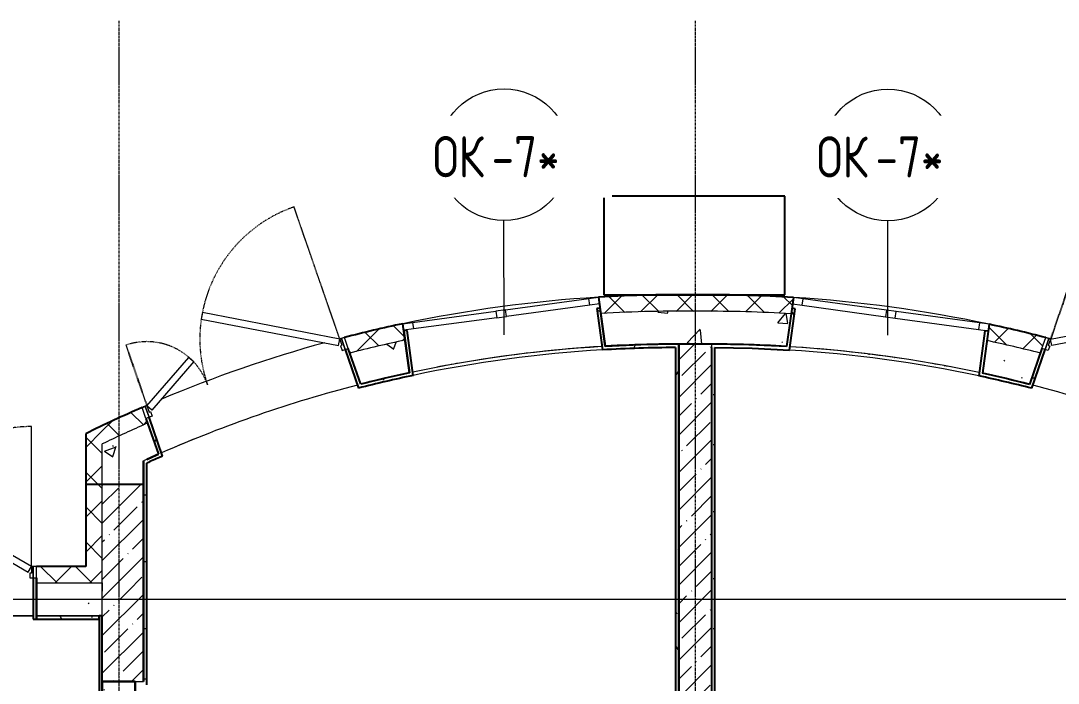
# Model space of a CAD drawing. Header units: millimetres. Extents: x -11854 to 4360091, y -19344 to 4989148.
# Drawn here: x 85107 to 91408, y 22207 to 26234 of the extents above; entities that cross this region are included whole.
import ezdxf

# ---------------------------------------------------------------- set-up
doc = ezdxf.new("R2010")
doc.units = ezdxf.units.MM
doc.linetypes.add('Линия сетки', pattern=[22.225, 12.7, -3.175, 3.175, -3.175])
doc.linetypes.add('Штрих', pattern=[6.35, 3.175, -3.175])
for name, color, linetype, lineweight in [('A-DOOR', 254, 'Continuous', 9), ('A-DOOR-FRAM', 254, 'Continuous', 18), ('A-FLOR', 254, 'Continuous', 9), ('A-GLAZ', 254, 'Continuous', 9), ('A-GLAZ-IDEN', 254, 'Continuous', 9), ('A-WALL', 254, 'Continuous', 9), ('S-GRID', 254, 'Continuous', 9)]:
    doc.layers.add(name, color=color, linetype=linetype, lineweight=lineweight)
doc.styles.add('ISOCPEUR_2', font='isocpeur.ttf', dxfattribs={"width": 0.8, "height": 250})
pattern_1 = [(50, (542041.7, 20914.14), (728.7365, -63.7558), [76.2, -838.2]), (355, (542041.7, 20914.14), (-140.9716, 764.2276), [60.96, -670.56]), (100.451, (542102.4, 20908.8), (587.77, 700.4668), [64.76, -712.36]), (46.184, (542041.7, 21117.3), (1084.3162, -168.171), [114.3, -1257.3]), (96.636, (542132, 21103.3), (949.61, 989.7098), [97.14, -1068.54]), (351.184, (542041.7, 21117.3), (949.6206, 989.7012), [91.44, -1005.84]), (21, (542143.3, 21066.54), (606.4579, -409.0606), [76.2, -838.2]), (326, (542143.3, 21066.54), (247.2083, 736.7529), [60.96, -670.56]), (71.451, (542193.8, 21032.46), (853.6683, 327.6855), [64.76, -712.36]), (37.5, (542041.67, 20914.14), (12.3547, 338.22012), [6.706, -655.726, 6.706, -674.014, -673.1]), (37.5, (542041.67, 20914.14), (12.3547, 338.22012), [-1343.152, 6.706, -666.394]), (7.5, (542041.67, 20914.14), (267.27887, 400.72213), [6.706, -381.406, 6.706, -640.486, -256.54]), (7.5, (542041.67, 20914.14), (267.27887, 400.72213), [-1035.304, 6.706, -249.834]), (327.5, (541815.1, 20914.14), (542.36333, -22.91534), [6.706, -247.294, 6.706, -785.774, -1051.56]), (327.5, (541815.1, 20914.14), (542.36333, -22.91534), [-1046.48, 6.706, -1044.854]), (317.5, (541713.5, 20914.14), (592.51696, 101.7071), [6.706, -323.494, 6.706, -519.582, -746.76]), (317.5, (541713.5, 20914.14), (592.51696, 101.7071), [-856.488, 6.706, -740.054])]
pattern_2 = [(45, (542041.67, 20914.14), (-106.066017, 106.066017), []), (135, (542041.67, 20914.14), (-106.066017, -106.066017), [])]
pattern_3 = [(45, (542041.67, 20914.14), (-114.04925, 114.04925), []), (45, (542155.72, 20914.14), (-114.04925, 114.04925), [201.613, -40.323, 3.353, -36.97])]
pattern_4 = [(0, (542041.67, 20914.14), (406.4, 101.6), [33.528, -271.272, 33.528, -271.272, -1625.6]), (0, (542041.67, 20914.14), (406.4, 101.6), [-609.6, 33.528, -576.072, 33.528, -271.272, -711.2]), (0, (542041.67, 20914.14), (406.4, 101.6), [-1524, 33.528, -169.672, 33.528, -474.472]), (120, (542194.07, 20964.94), (-291.18818, 301.152724), [33.528, -271.272, 33.528, -1896.872]), (120, (542194.07, 20964.94), (-291.18818, 301.152724), [-338.328, -271.272, 33.528, -576.072, -1016]), (120, (542194.07, 20964.94), (-291.18818, 301.152724), [-1219.2, 33.528, -271.272, 33.528, -677.672]), (120, (542194.07, 20964.94), (-291.18818, 301.152724), [-1557.528, -169.672, 33.528, -474.472]), (240, (542244.87, 21168.14), (-115.21182, -402.752724), [33.528, -271.272, 33.528, -1896.872]), (240, (542244.87, 21168.14), (-115.21182, -402.752724), [-338.328, -271.272, 33.528, -576.072, -1016]), (240, (542244.87, 21168.14), (-115.21182, -402.752724), [-1219.2, 33.528, -271.272, 33.528, -677.672]), (240, (542244.87, 21168.14), (-115.21182, -402.752724), [-1557.528, -169.672, 33.528, -474.472])]

# ---------------------------------------------------------------- blocks, each defined once
blk = doc.blocks.new('Дверь_Двупольная_внутренняя ПВХ профиль - Дверной блок наружный металлический остекленный ДНМО 24х13 Л-6073768-1А')
at = {"layer": 'A-DOOR', "linetype": 'Штрих'}
for p, q in [((618, 1000), (618, 150)), ((-618, 540), (-618, 150))]:
    blk.add_line(p, q, dxfattribs=at)
at = {"layer": 'A-DOOR'}
for p, q in [((620, 1000), (618, 1000)), ((-620, 540), (-618, 540)), ((-650, 150), (-630, 150)), ((-650, 80), (-650, 150)), ((-630, 150), (-630, 80)), ((-618, 150), (-620, 150)), ((618, 150), (620, 150)), ((650, 150), (630, 150)), ((630, 150), (630, 80)), ((650, 80), (650, 150)), ((-630, 80), (-650, 80)), ((630, 80), (650, 80))]:
    blk.add_line(p, q, dxfattribs=at)
at = {"layer": 'A-DOOR', "linetype": 'Штрих', "lineweight": 18}
for p, q in [((620, 150), (620, 1000)), ((-620, 150), (-620, 540))]:
    blk.add_line(p, q, dxfattribs=at)
at = {"layer": 'A-DOOR', "lineweight": 18}
for p, q in [((-116.1, 575), (-136.1, 540.4)), ((620, 150), (-116.1, 575)), ((-136.1, 540.4), (600, 115.4)), ((-620, 150), (-282.3, 345)), ((-282.3, 345), (-262.3, 310.4)), ((-262.3, 310.4), (-600, 115.4)), ((-600, 115.4), (-620, 150)), ((600, 115.4), (620, 150))]:
    blk.add_line(p, q, dxfattribs=at)
at = {"layer": 'A-DOOR', "linetype": 'Штрих'}
for centre, radius, start, end in [((620, 150), 850, 90, 180), ((-620, 150), 390, 360, 90)]:
    blk.add_arc(centre, radius, start, end, dxfattribs=at)
at = {"layer": 'A-DOOR-FRAM'}
for p, q in [((-630, 150), (-620, 150)), ((-630, 80), (-630, 150)), ((-620, 150), (-620, 110)), ((630, 150), (620, 150)), ((620, 150), (620, 110)), ((630, 80), (630, 150)), ((-610, 80), (-630, 80)), ((-620, 110), (-610, 110)), ((-610, 110), (-610, 80)), ((620, 110), (610, 110)), ((610, 110), (610, 80)), ((610, 80), (630, 80))]:
    blk.add_line(p, q, dxfattribs=at)
blk = doc.blocks.new('Окно 1800х800 - ОК 1200Х1800_ОК-3_1 _ВНУТРЕННИЕ ОКНА_ EI 31-7437621-1А')
at = {"layer": 'A-GLAZ', "lineweight": 18}
for p, q in [((-415, 150), (-475, 150)), ((-415, 110), (-415, 150)), ((725, 150), (665, 150)), ((665, 150), (665, 110)), ((-475, 110), (-415, 110)), ((665, 110), (725, 110))]:
    blk.add_line(p, q, dxfattribs=at)
at = {"layer": 'A-GLAZ'}
for p, q in [((-415, 110), (-415, 150)), ((95, 150), (-415, 150)), ((155, 150), (95, 150)), ((95, 150), (95, 110)), ((665, 150), (155, 150)), ((155, 110), (155, 150)), ((665, 150), (665, 110)), ((-415, 110), (95, 110)), ((95, 110), (155, 110)), ((155, 110), (665, 110))]:
    blk.add_line(p, q, dxfattribs=at)
blk = doc.blocks.new('Окно 1800х800 - ОК 1200Х1800_ОК-3_1 _ВНУТРЕННИЕ ОКНА_ EI 31-7437646-1А')
at = {"layer": 'A-GLAZ', "lineweight": 18}
for p, q in [((-475, -110), (-415, -110)), ((-415, -110), (-415, -150)), ((665, -110), (725, -110)), ((665, -150), (665, -110)), ((-415, -150), (-475, -150)), ((725, -150), (665, -150))]:
    blk.add_line(p, q, dxfattribs=at)
at = {"layer": 'A-GLAZ'}
for p, q in [((-415, -110), (-415, -150)), ((-415, -110), (95, -110)), ((155, -110), (95, -110)), ((95, -110), (95, -150)), ((155, -110), (665, -110)), ((155, -150), (155, -110)), ((665, -150), (665, -110)), ((95, -150), (-415, -150)), ((95, -150), (155, -150)), ((665, -150), (155, -150))]:
    blk.add_line(p, q, dxfattribs=at)
blk = doc.blocks.new('Марка окна - Марка окна-2857-1А')
at = {"layer": 'A-GLAZ-IDEN'}
blk.add_circle((0, 0), 4.001, dxfattribs=at)

msp = doc.modelspace()

# ---------------------------------------------------------------- hatches: boundary and pattern name
at = {"layer": 'A-WALL'}
h = msp.add_hatch(dxfattribs=at)
h.set_pattern_fill('FP_5', color=8, style=0, pattern_type=2)
h.set_pattern_definition(pattern_2)
h.paths.add_polyline_path([(85602.6, 23661.5), (85727.1, 23720.7), (85877.7, 23788.8), (85844.9, 23883.5), (85727.1, 23830.8), (85602.6, 23772.5)])
h.paths.add_polyline_path([(87106.1, 24214.1), (87273, 24255.3), (87440.8, 24292.8), (87427.3, 24392.2), (87249.8, 24352.5), (87073.3, 24308.9), (87096.2, 24242.8)])
h.paths.add_polyline_path([(88629.9, 24454.1), (88932.2, 24466.6), (89234.7, 24467.7), (89235.1, 24567.7), (88925.6, 24566.5), (88616.4, 24553.5)])
h = msp.add_hatch(dxfattribs=at)
h.set_pattern_fill('FP_5', color=8, style=0, pattern_type=2)
h.set_pattern_definition(pattern_2)
h.paths.add_polyline_path([(92802.6, 23661.6), (92802.6, 23772.6), (92678, 23830.7), (92560.3, 23883.3), (92527.5, 23788.6), (92560.3, 23774), (92678.1, 23720.6)])
h.paths.add_polyline_path([(91298.9, 24213.5), (91331.7, 24308.3), (91160.2, 24350.6), (90987.9, 24389.3), (90974.3, 24289.9), (91137, 24253.4)])
h.paths.add_polyline_path([(89785.3, 24452.7), (89799, 24552.1), (89517.2, 24564.8), (89235.1, 24567.7), (89234.7, 24467.7), (89510.1, 24464.9), (89655.6, 24458.5)])
h = msp.add_hatch(dxfattribs=at)
h.set_pattern_fill('FP_2', color=8, style=0, pattern_type=2)
h.set_pattern_definition(pattern_1)
h.paths.add_polyline_path([(85852.6, 23558.3), (85943.4, 23599.1), (85877.7, 23788.8), (85852.6, 23777.7), (85852.6, 23622.2)])
h.paths.add_polyline_path([(87171.8, 24024.5), (87319.4, 24060.7), (87467.7, 24094.1), (87440.8, 24292.8), (87273, 24255.3), (87106.1, 24214.1), (87138.8, 24119.9)])
h.paths.add_polyline_path([(88656.9, 24255.4), (88945.2, 24266.9), (89233.9, 24267.7), (89234.7, 24467.7), (88932.2, 24466.6), (88629.9, 24454.1)])
h = msp.add_hatch(dxfattribs=at)
h.set_pattern_fill('FP_3', color=8, style=0, pattern_type=2)
h.set_pattern_definition(pattern_4)
h.paths.add_polyline_path([(88636.9, 24253.5), (88657, 24254.6), (88625.3, 24487.9), (88605.5, 24485.2)])
h = msp.add_hatch(dxfattribs=at)
h.set_pattern_fill('FP_2', color=8, style=0, pattern_type=2)
h.set_pattern_definition(pattern_1)
h.paths.add_polyline_path([(92552.6, 23558.2), (92552.6, 23777.5), (92527.5, 23788.6), (92462, 23598.9), (92511.3, 23576.9)])
h.paths.add_polyline_path([(91233.3, 24023.8), (91298.9, 24213.5), (91137, 24253.4), (90974.3, 24289.9), (90947, 24091.2), (91090.5, 24058.9)])
h.paths.add_polyline_path([(89758.1, 24254), (89785.3, 24452.7), (89510.1, 24464.9), (89234.7, 24467.7), (89233.9, 24267.7), (89496.1, 24265.2), (89655.6, 24258.4)])
h = msp.add_hatch(dxfattribs=at)
h.set_pattern_fill('FP_3', color=8, style=0, pattern_type=2)
h.set_pattern_definition(pattern_4)
h.paths.add_polyline_path([(89778.1, 24252.5), (89809.8, 24483.8), (89790, 24486.6), (89758.1, 24253.7), (89768.1, 24253.1)])
h = msp.add_hatch(dxfattribs=at)
h.set_pattern_fill('FP_3', color=8, style=0, pattern_type=2)
h.set_pattern_definition(pattern_4)
h.paths.add_polyline_path([(85872.6, 23545.4), (85949.9, 23580.2), (85943.3, 23599.2), (85872.6, 23567.4)])
h.paths.add_polyline_path([(87158.9, 24000.6), (87324.1, 24041.3), (87490.1, 24078.4), (87487.4, 24098.3), (87467.7, 24094.1), (87319.4, 24060.8), (87152.3, 24019.6)])
h.paths.add_polyline_path([(88639.6, 24233.6), (88861, 24243.7), (89082.6, 24247.4), (89082.6, 24267.4), (88869.7, 24263.9), (88636.9, 24253.5)])
h = msp.add_hatch(dxfattribs=at)
h.set_pattern_fill('FP_3', color=8, style=0, pattern_type=2)
h.set_pattern_definition(pattern_4)
h.paths.add_polyline_path([(89082.6, 16887.4), (89102.6, 16887.4), (89102.6, 24267.5), (89082.6, 24267.4), (89082.6, 16903.8)])
h = msp.add_hatch(dxfattribs=at)
h.set_pattern_fill('FP_1', color=8, style=0, pattern_type=2)
h.set_pattern_definition(pattern_3)
h.paths.add_polyline_path([(89302.6, 22017.4), (89302.6, 24267.4), (89102.6, 24267.4), (89102.6, 22017.4), (89222.6, 22017.4)])
h = msp.add_hatch(dxfattribs=at)
h.set_pattern_fill('FP_3', color=8, style=0, pattern_type=2)
h.set_pattern_definition(pattern_4)
h.paths.add_polyline_path([(92552.6, 23536.2), (92552.6, 23558.2), (92443.6, 23607), (92437, 23588.1), (92542.6, 23540.8)])
h.paths.add_polyline_path([(91246.2, 23999.9), (91252.8, 24018.9), (91233.4, 24023.8), (91090.5, 24058.9), (90927.4, 24095.4), (90924.8, 24075.5), (91085.9, 24039.4), (91242.1, 24000.9)])
h.paths.add_polyline_path([(89775.4, 24232.6), (89778.1, 24252.5), (89758.1, 24253.7), (89530.4, 24263.9), (89302.6, 24267.4), (89302.6, 24247.4), (89338.3, 24247.1), (89549.1, 24243.3), (89655.6, 24238.3)])
h = msp.add_hatch(dxfattribs=at)
h.set_pattern_fill('FP_3', color=8, style=0, pattern_type=2)
h.set_pattern_definition(pattern_4)
h.paths.add_polyline_path([(89302.6, 22017.4), (89322.6, 22017.4), (89322.6, 24247.4), (89302.6, 24247.4), (89302.6, 22129.2)])
h = msp.add_hatch(dxfattribs=at)
h.set_pattern_fill('FP_3', color=8, style=0, pattern_type=2)
h.set_pattern_definition(pattern_4)
h.paths.add_polyline_path([(91252.8, 24018.9), (91327.7, 24235.6), (91308.8, 24242.1), (91233.4, 24023.8), (91243.1, 24021.4)])
h = msp.add_hatch(dxfattribs=at)
h.set_pattern_fill('FP_3', color=8, style=0, pattern_type=2)
h.set_pattern_definition(pattern_4)
h.paths.add_polyline_path([(85949.9, 23580.2), (85968.3, 23588.3), (85886.3, 23823.8), (85867.8, 23817.4), (85943.3, 23599.2)])
h = msp.add_hatch(dxfattribs=at)
h.set_pattern_fill('FP_5', color=8, style=0, pattern_type=2)
h.set_pattern_definition(pattern_2)
h.paths.add_polyline_path([(85502.6, 23417.4), (85602.6, 23417.4), (85602.6, 23772.5), (85502.6, 23723.9), (85502.6, 23622.2)])
h = msp.add_hatch(dxfattribs=at)
h.set_pattern_fill('FP_2', color=8, style=0, pattern_type=2)
h.set_pattern_definition(pattern_1)
h.paths.add_polyline_path([(85848, 23417.4), (85852.6, 23417.4), (85852.6, 23777.7), (85727.1, 23720.7), (85602.6, 23661.5), (85602.6, 23417.4)])
h = msp.add_hatch(dxfattribs=at)
h.set_pattern_fill('FP_3', color=8, style=0, pattern_type=2)
h.set_pattern_definition(pattern_4)
h.paths.add_polyline_path([(85872.6, 22217.4), (85872.6, 23567.4), (85852.6, 23558.3), (85852.6, 22217.4)])
h = msp.add_hatch(dxfattribs=at)
h.set_pattern_fill('FP_5', color=8, style=0, pattern_type=2)
h.set_pattern_definition(pattern_2)
h.paths.add_polyline_path([(85502.6, 22817.4), (85602.6, 22817.4), (85602.6, 23417.4), (85502.6, 23417.4), (85502.6, 22917.4)])
h = msp.add_hatch(dxfattribs=at)
h.set_pattern_fill('FP_1', color=8, style=0, pattern_type=2)
h.set_pattern_definition(pattern_3)
h.paths.add_polyline_path([(85602.6, 22767.4), (85852.6, 22767.4), (85852.6, 23417.4), (85602.6, 23417.4), (85602.6, 22817.4)])
h = msp.add_hatch(dxfattribs=at)
h.set_pattern_fill('FP_5', color=8, style=0, pattern_type=2)
h.set_pattern_definition(pattern_2)
h.paths.add_polyline_path([(82602.6, 22817.4), (83102.6, 22817.4), (83102.6, 22917.4), (82602.6, 22917.4)])
h.paths.add_polyline_path([(85202.6, 22817.4), (85502.6, 22817.4), (85502.6, 22917.4), (85202.6, 22917.4), (85202.6, 22847.4)])
h = msp.add_hatch(dxfattribs=at)
h.set_pattern_fill('FP_2', color=8, style=0, pattern_type=2)
h.set_pattern_definition(pattern_1)
h.paths.add_polyline_path([(82802.6, 22617.4), (83102.6, 22617.4), (83102.6, 22817.4), (82802.6, 22817.4)])
h.paths.add_polyline_path([(85202.6, 22617.4), (85602.6, 22617.4), (85602.6, 22817.4), (85202.6, 22817.4)])
h = msp.add_hatch(dxfattribs=at)
h.set_pattern_fill('FP_1', color=8, style=0, pattern_type=2)
h.set_pattern_definition(pattern_3)
h.paths.add_polyline_path([(85848, 22217.4), (85852.6, 22217.4), (85852.6, 22767.4), (85602.6, 22767.4), (85602.6, 22217.4), (85802.6, 22217.4)])
h = msp.add_hatch(dxfattribs=at)
h.set_pattern_fill('FP_3', color=8, style=0, pattern_type=2)
h.set_pattern_definition(pattern_4)
h.paths.add_polyline_path([(85213.4, 22597.4), (85582.6, 22597.4), (85582.6, 22617.4), (85202.6, 22617.4), (85202.6, 22597.4)])
h.paths.add_polyline_path([(83102.6, 22597.4), (83102.6, 22617.4), (82802.6, 22617.4), (82802.6, 22597.4), (82822.6, 22597.4)])
h = msp.add_hatch(dxfattribs=at)
h.set_pattern_fill('FP_3', color=8, style=0, pattern_type=2)
h.set_pattern_definition(pattern_4)
h.paths.add_polyline_path([(85602.6, 2222.4), (85602.6, 22617.4), (85582.6, 22617.4), (85582.6, 2222.4)])
h = msp.add_hatch(dxfattribs=at)
h.set_pattern_fill('FP_2', color=8, style=0, pattern_type=2)
h.set_pattern_definition(pattern_1)
h.paths.add_polyline_path([(85602.6, 9417.4), (85802.6, 9417.4), (85802.6, 22217.4), (85602.6, 22217.4), (85602.6, 10185.3)])

# ---------------------------------------------------------------- linework, layer by layer
at = {"layer": 'A-FLOR', "color": 8}
for p, q in [((89615.9, 24261.2), (89622.2, 24260.9)), ((90255.9, 24208.4), (90261.5, 24207.7)), ((90413.5, 24187.2), (90416.2, 24186.9)), ((90713.9, 24137.9), (90718, 24137.1)), ((83922.6, 22617.4), (85182.6, 22617.4))]:
    msp.add_line(p, q, dxfattribs=at)
for centre, radius, start, end in [((89112.7, 16432.6), 7836.1, 91.91945, 93.33455), ((89112.7, 16432.6), 7836.1, 91.2363, 91.75578), ((89290.9, 16417.9), 7850, 90.24665, 90.41606), ((89290.9, 16417.9), 7850, 88.30588, 88.54102), ((89112.7, 16432.6), 7836.1, 97.66609, 98.49555), ((89112.7, 16432.6), 7836.1, 95.50628, 96.12323), ((89290.9, 16417.9), 7850, 85.04046, 85.17457), ((89112.7, 16432.6), 7836.1, 100.55529, 100.73327), ((89112.7, 16432.6), 7836.1, 104.48657, 113.71065), ((89290.9, 16417.9), 7850, 66.31966, 75.52782)]:
    msp.add_arc(centre, radius, start, end, dxfattribs=at)
at = {"layer": 'A-GLAZ-IDEN', "color": 8}
for p, q in [((88042, 24324.2), (88041.1, 25019.1)), ((90373.1, 24322.1), (90372.1, 25017.8))]:
    msp.add_line(p, q, dxfattribs=at)
at = {"layer": 'A-WALL', "color": 8, "lineweight": 25}
for p, q in [((89747.5, 25167.4), (88647.5, 25167.4)), ((88647.5, 25167.4), (88647.5, 24567.4)), ((89747.5, 24567.4), (89747.5, 25167.4)), ((88616.4, 24553.5), (88656.9, 24255.4)), ((88647.5, 24567.4), (89747.5, 24567.4)), ((89799, 24552.1), (89758.1, 24253.7)), ((88625.3, 24487.9), (88605.5, 24485.2)), ((88605.5, 24485.2), (88639.6, 24233.6)), ((88657, 24254.6), (88625.3, 24487.9)), ((89775.4, 24232.6), (89809.8, 24483.8)), ((89809.8, 24483.8), (89790, 24486.6)), ((87467.7, 24094.1), (87427.3, 24392.2)), ((90987.9, 24389.3), (90947, 24091.2)), ((87453, 24351.5), (87433.2, 24348.8)), ((87433.2, 24348.8), (87467.7, 24094.1)), ((87490.1, 24078.4), (87453, 24351.5)), ((90962.3, 24350.1), (90924.7, 24075.6)), ((90982.1, 24347.4), (90962.3, 24350.1)), ((89102.6, 16887.4), (89102.6, 24267.5)), ((89302.6, 24267.4), (89102.6, 24267.4)), ((89102.6, 24267.4), (89102.6, 22017.4)), ((87077.3, 24236.2), (87158.9, 24000.6)), ((87171.8, 24024.5), (87096.2, 24242.8)), ((89082.6, 24247.4), (89082.6, 16907.4)), ((89302.6, 24247.4), (89302.6, 24247.4)), ((89302.6, 24247.4), (89302.6, 22017.4)), ((89322.6, 21997.4), (89322.6, 24247.4)), ((91308.8, 24242.1), (91233.3, 24023.8)), ((91246.2, 23999.9), (91327.7, 24235.6)), ((85852.6, 23886.9), (85845.8, 23884)), ((85867.8, 23817.4), (85943.4, 23599.1)), ((85968.3, 23588.3), (85886.7, 23824)), ((85502.6, 23723.9), (85502.6, 22917.4)), ((85852.6, 22767.4), (85852.6, 23558.3)), ((85852.6, 23558.3), (85852.6, 22217.4)), ((85872.6, 22197.4), (85872.6, 23545.4)), ((85502.6, 23417.4), (85852.6, 23417.4)), ((85502.6, 22917.4), (85202.6, 22917.4)), ((85182.6, 22847.4), (85182.6, 22597.4)), ((85202.6, 22847.4), (85202.6, 22617.4)), ((85202.6, 22597.4), (85202.6, 22847.4)), ((85852.6, 22217.4), (85852.6, 22767.4)), ((85182.6, 22597.4), (85202.6, 22597.4)), ((85202.6, 22617.4), (85202.6, 22597.4)), ((85202.6, 22597.4), (85582.6, 22597.4)), ((85582.6, 22597.4), (85582.6, 22617.4)), ((85582.6, 22617.4), (85582.6, 2242.4)), ((85602.6, 22617.4), (85582.6, 22617.4)), ((85602.6, 2222.4), (85602.6, 22617.4)), ((85802.6, 22217.4), (85602.6, 22217.4)), ((85602.6, 22217.4), (85602.6, 9417.4)), ((85602.6, 22217.4), (85802.6, 22217.4)), ((85802.6, 16907.4), (85802.6, 22217.4)), ((85802.6, 22217.4), (85802.6, 16907.4))]:
    msp.add_line(p, q, dxfattribs=at)
at = {"layer": 'A-WALL', "color": 8}
for p, q in [((87040.6, 24300.4), (87042.3, 24300.8)), ((89302.6, 24267.4), (89302.6, 24247.4)), ((91362.7, 24300.2), (91364.4, 24299.7)), ((85874.3, 23896.4), (85876.1, 23897.2)), ((85602.6, 22767.4), (85602.6, 23661.5)), ((85202.6, 22817.4), (85602.6, 22817.4)), ((85602.6, 22817.4), (85602.6, 22767.4)), ((85602.6, 22617.4), (85602.6, 22767.4)), ((85182.6, 22617.4), (83922.6, 22617.4)), ((85202.6, 22617.4), (85582.6, 22617.4)), ((85582.6, 22617.4), (85202.6, 22617.4)), ((85802.6, 22217.4), (85852.6, 22217.4))]:
    msp.add_line(p, q, dxfattribs=at)
at = {"layer": 'A-WALL', "color": 8, "lineweight": 25, "flags": 128}
for points in [[(89082.6, 24267.4), (88869.7, 24263.9), (88657, 24254.6)], [(89758.1, 24253.7), (89530.4, 24263.9), (89302.6, 24267.4)], [(89322.6, 24247.4), (89549.1, 24243.3), (89775.4, 24232.6)], [(87467.7, 24094.1), (87319.4, 24060.8), (87171.8, 24024.6)], [(91233.4, 24023.8), (91090.5, 24058.9), (90947.1, 24091.2)], [(85872.6, 23567.4), (85907.9, 23583.4), (85943.4, 23599.1)]]:
    msp.add_lwpolyline(points, dxfattribs=at)
at = {"layer": 'A-WALL', "color": 8}
for centre, radius, start, end in [((89112.7, 16432.6), 8136.1, 93.49681, 101.9551), ((89290.9, 16417.9), 8150, 77.98194, 86.42577), ((89112.7, 16432.6), 8036.1, 89.12993, 93.44408), ((89290.9, 16417.9), 8050, 86.47831, 90.39988), ((89112.7, 16432.6), 8136.1, 105.38954, 112.80732), ((89112.7, 16432.6), 8136.1, 104.5162, 104.72791), ((89112.7, 16432.6), 8036.1, 102.00783, 104.45906), ((89290.9, 16417.9), 8050, 75.5551, 77.9294), ((89290.9, 16417.9), 8150, 75.28681, 75.49816), ((89104.2, 16458.4), 7809.1, 93.43016, 101.94904), ((89104.2, 16458.4), 7789.1, 93.41911, 101.9599), ((89112.7, 16432.6), 7836.1, 93.48084, 99.49953), ((89294.4, 16428.7), 7818.7, 77.96468, 86.473), ((89294.4, 16428.7), 7838.7, 77.97552, 86.46209), ((89290.9, 16417.9), 7850, 81.24731, 86.15448), ((89112.7, 16432.6), 7836.1, 99.86001, 100.85999), ((89290.9, 16417.9), 7850, 79.23364, 80.05723), ((89112.7, 16432.6), 7836.1, 104.48694, 113.71007), ((89290.9, 16417.9), 7850, 66.32033, 75.52707), ((89112.7, 16432.6), 8136.1, 113.46904, 113.62168), ((89112.7, 16432.6), 8036.1, 113.73795, 113.93387), ((89112.7, 16432.6), 7836.1, 114.42387, 114.58458)]:
    msp.add_arc(centre, radius, start, end, dxfattribs=at)
at = {"layer": 'A-WALL', "color": 8, "lineweight": 25}
for centre, radius, start, end in [((89112.7, 16432.6), 8136.1, 89.13774, 93.49681), ((89290.9, 16417.9), 8150, 86.42577, 90.39209), ((89112.7, 16432.6), 8136.1, 101.9551, 104.5162), ((89290.9, 16417.9), 8150, 75.49816, 77.98194), ((89112.7, 16432.6), 7836.1, 89.11372, 93.33459), ((89104.2, 16458.4), 7809.1, 90.01176, 90.1585), ((89290.9, 16417.9), 7850, 86.58742, 90.41606), ((89104.2, 16458.4), 7789.1, 90.15891, 93.41911), ((89104.2, 16458.4), 7789.1, 101.9599, 104.46236), ((89112.7, 16432.6), 7836.1, 102.11733, 104.34038), ((89294.4, 16428.7), 7818.7, 75.54401, 77.96468), ((89290.9, 16417.9), 7850, 75.67337, 77.82028), ((89112.7, 16432.6), 8136.1, 113.68086, 116.34109), ((89104.2, 16458.4), 7809.1, 113.87629, 114.44551), ((89104.2, 16458.4), 7789.1, 113.88859, 114.51241), ((89104.2, 16458.4), 7789.1, 113.74097, 113.88859)]:
    msp.add_arc(centre, radius, start, end, dxfattribs=at)
at = {"layer": 'A-WALL', "color": 8}
msp.add_open_spline([(85852.6, 23777.7), (85810.6, 23759), (85726.9, 23721), (85643.9, 23681.6), (85602.6, 23661.5)], degree=3, dxfattribs=at)
at = {"layer": 'S-GRID', "color": 8, "linetype": 'Линия сетки'}
for p, q in [((85702.6, 26233.7), (85702.6, -4343.8)), ((89202.6, 26233.7), (89202.6, -4343.8)), ((117662.5, 22717.4), (78806.8, 22717.4)), ((117934.2, 22717.4), (78806.8, 22717.4))]:
    msp.add_line(p, q, dxfattribs=at)

# ---------------------------------------------------------------- block references
at = {"layer": 'A-DOOR', "color": 8}
for p, rotation in [((86508.2, 23954.5), 19.09850340926586), ((91897, 23954.1), 340.9236952301815)]:
    msp.add_blockref('Дверь_Двупольная_внутренняя ПВХ профиль - Дверной блок наружный металлический остекленный ДНМО 24х13 Л-6073768-1А', p, dxfattribs=dict(at, rotation=rotation))
msp.add_blockref('Дверь_Двупольная_внутренняя ПВХ профиль - Дверной блок наружный металлический остекленный ДНМО 24х13 Л-6073768-1А', (84552.6, 22767.4), dxfattribs=at)
at = {"layer": 'A-GLAZ', "color": 8}
for name, p, rotation in [('Окно 1800х800 - ОК 1200Х1800_ОК-3_1 _ВНУТРЕННИЕ ОКНА_ EI 31-7437646-1А', (88165.9, 24341), 187.7259558545903), ('Окно 1800х800 - ОК 1200Х1800_ОК-3_1 _ВНУТРЕННИЕ ОКНА_ EI 31-7437621-1А', (90249.2, 24339), 352.2038520352906)]:
    msp.add_blockref(name, p, dxfattribs=dict(at, rotation=rotation))
at = {"layer": 'A-GLAZ-IDEN', "color": 8, "xscale": 99.99999999999991, "yscale": 99.99999999999991, "zscale": 99.99999999999991}
for p in [(88042, 25419.3), (90373.1, 25417.9)]:
    msp.add_blockref('Марка окна - Марка окна-2857-1А', p, dxfattribs=at)

# ---------------------------------------------------------------- next in the draw order: texts
at = {"layer": 'A-GLAZ-IDEN', "color": 8, "char_height": 250, "width": 432.911, "attachment_point": 1, "style": 'ISOCPEUR_2', "bg_fill": 2}
for insert in [(87609.6, 25532.5), (89940.6, 25531.1)]:
    msp.add_mtext('ОК', dxfattribs=dict(at, insert=insert))

# ---------------------------------------------------------------- next in the draw order: texts
at = {"layer": 'A-GLAZ-IDEN', "color": 8, "char_height": 250, "width": 606.076, "attachment_point": 1, "style": 'ISOCPEUR_2', "bg_fill": 2}
for insert in [(87966.7, 25532.5), (90297.8, 25531.1)]:
    msp.add_mtext('-7*', dxfattribs=dict(at, insert=insert))

doc.saveas('drawing.dxf')
